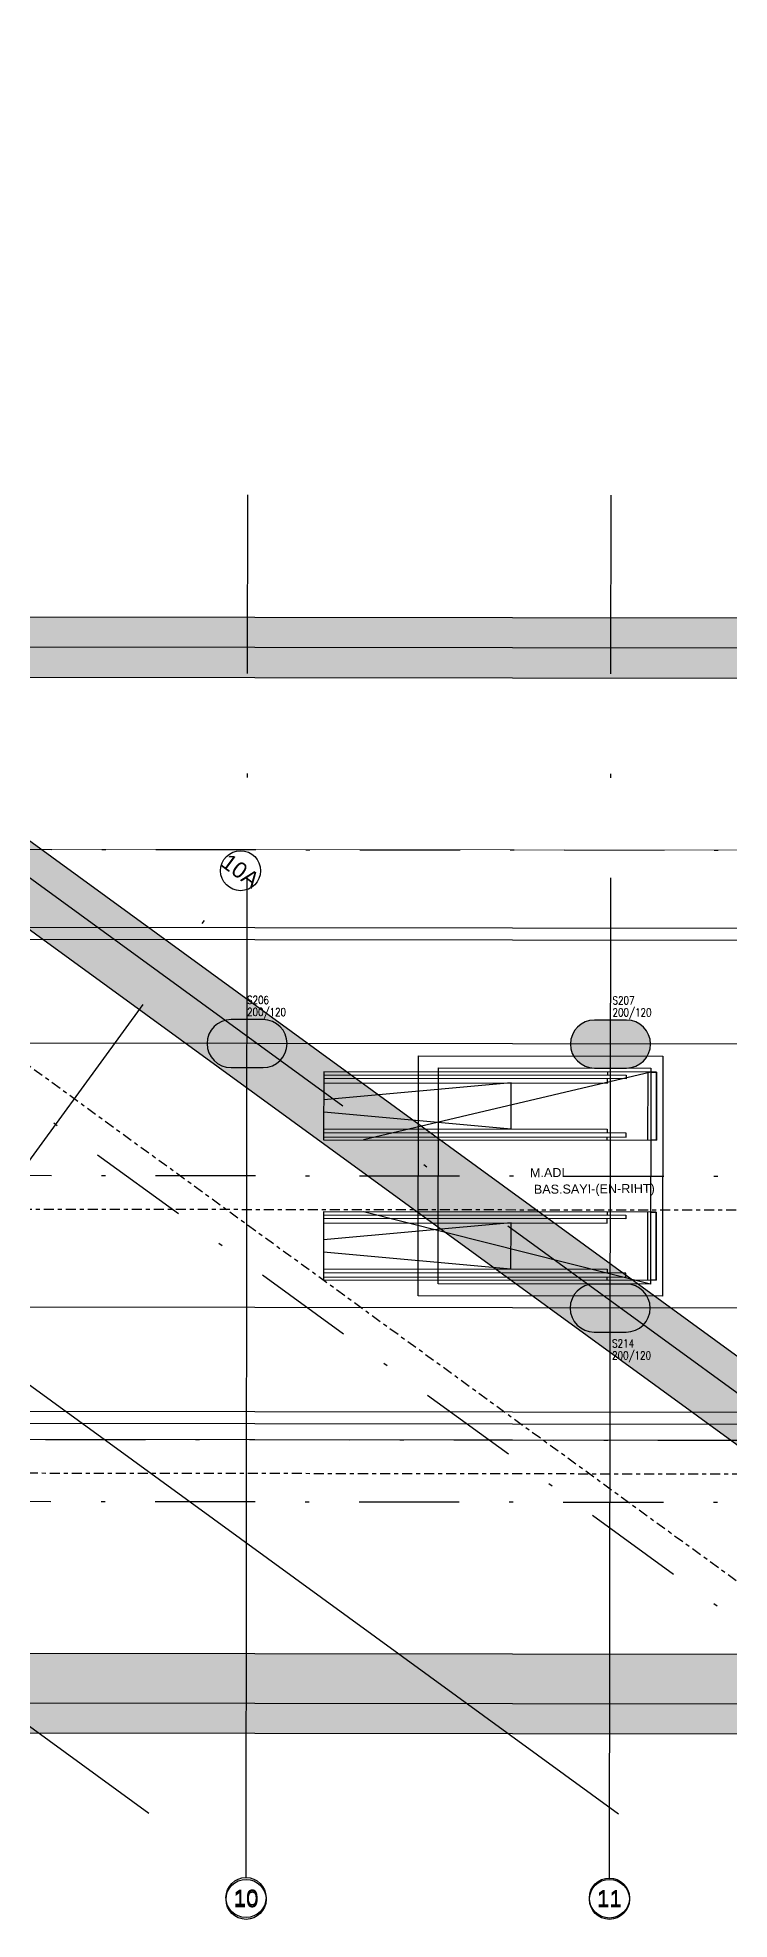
# Model space of a CAD drawing. Header units: millimetres. Extents: x 400382 to 401267, y 4543945 to 4544126.
# Drawn here: x 400775.31 to 400792.59, y 4544003.22 to 4544050.26 of the extents above; entities that cross this region are included whole.
import ezdxf
from ezdxf.enums import TextEntityAlignment as Align

# ---------------------------------------------------------------- set-up
doc = ezdxf.new("R2010")
doc.units = ezdxf.units.MM
for name, pattern in [('AKS', [3, 2.5, -0.25, 0, -0.25]), ('CENTER', [2, 1.25, -0.25, 0.25, -0.25]), ('DASHDOT2', [0.5, 0.25, -0.125, 0, -0.125]), ('HIDDEN', [0.375, 0.25, -0.125])]:
    doc.linetypes.add(name, pattern=pattern)
doc.layers.add('A-DETL', color=90, linetype='Continuous', lineweight=15)
for name, color, linetype in [('aks prota', 2, 'AKS'), ('caks prota', 4, 'Continuous'), ('kiriş prota', 6, 'Continuous'), ('kolon prota', 1, 'Continuous'), ('kolon tarama prota', 252, 'Continuous'), ('lkolon prota', 4, 'Continuous'), ('merdiven prota', 2, 'Continuous'), ('perde prota', 1, 'Continuous'), ('PRT-AL-TUNEL_EKSENI', 14, 'DASHDOT2'), ('skesit prota', 7, 'Continuous'), ('st_s_ölçü', 4, 'Continuous'), ('taks prota', 7, 'Continuous'), ('temel prota', 6, 'Continuous'), ('tkolon prota', 6, 'Continuous')]:
    doc.layers.add(name, color=color, linetype=linetype)
doc.styles.add('PRT-MI-a_Arial', font='Arial.ttf', dxfattribs={"height": 30})
doc.styles.add('TAKS', font='Arial Unicode.ttf')
doc.styles.add('tkolon', font='romanstw.shx')

msp = doc.modelspace()

# ---------------------------------------------------------------- hatches: boundary and pattern name
at = {"layer": 'kolon tarama prota'}
h = msp.add_hatch(color=256, dxfattribs=at)
h.dxf.hatch_style = 1
h.paths.add_polyline_path([(400803.72632, 4544009.33707), (400715.93468, 4544073.28909), (400690.79298, 4544038.77523), (400692.00541, 4544037.89203), (400705.8401, 4544027.81608), (400705.82967, 4544017.50939), (400720.00495, 4544017.49169), (400733.14296, 4544007.9252), (400805.78903, 4544007.83448)])
h.paths.add_polyline_path([(400733.45489, 4544009.92483), (400720.72959, 4544019.1908), (400707.52936, 4544019.20728), (400707.54135, 4544028.80376), (400693.46935, 4544039.05249), (400716.49142, 4544070.65657), (400799.97638, 4544009.84175)], flags=16)
h.paths.add_polyline_path([(400750.0006, 4544017.95423), (400750.00216, 4544019.20424), (400747.90215, 4544019.20686), (400747.90058, 4544017.95685), (400746.43136, 4544017.95869), (400746.4411, 4544025.75874), (400750.64986, 4544025.75349), (400750.6483, 4544024.50348), (400752.74831, 4544024.50085), (400752.74935, 4544025.75086), (400762.30539, 4544025.73893), (400762.30436, 4544024.48873), (400764.03966, 4544024.48656), (400764.03148, 4544017.93671), (400761.73966, 4544017.93957), (400761.74122, 4544019.18958), (400759.64121, 4544019.1922), (400759.63964, 4544017.94219)], flags=0)
h.paths.add_polyline_path([(400750.30098, 4544018.25386), (400750.30254, 4544019.50387), (400747.60252, 4544019.50724), (400747.60096, 4544018.25723), (400746.73174, 4544018.25832), (400746.74073, 4544025.45836), (400750.34948, 4544025.45386), (400750.34792, 4544024.20385), (400753.04794, 4544024.20048), (400753.0495, 4544025.45049), (400762.00554, 4544025.4393), (400762.00398, 4544024.1891), (400763.73928, 4544024.18693), (400763.73185, 4544018.23709), (400762.04004, 4544018.2392), (400762.0416, 4544019.48921), (400759.34158, 4544019.49258), (400759.34002, 4544018.24257)], flags=0)
h.paths.add_polyline_path([(400728.48066, 4544057.22162), (400728.23818, 4544057.39825), (400729.41578, 4544059.01483), (400729.65826, 4544058.83819)], flags=0)
h = msp.add_hatch(color=256, dxfattribs=at)
h.dxf.hatch_style = 1
h.paths.add_polyline_path([(400769.48527, 4544034.28003), (400815.91744, 4544034.22205), (400815.88634, 4544009.32188), (400803.72632, 4544009.33707), (400805.78903, 4544007.83448), (400817.08448, 4544007.82037), (400817.08766, 4544010.37039), (400817.48766, 4544010.36989), (400817.48816, 4544010.76989), (400817.08816, 4544010.77039), (400817.09528, 4544016.47043), (400817.49528, 4544016.46993), (400817.49578, 4544016.86993), (400817.09578, 4544016.87043), (400817.10802, 4544026.6705), (400817.50802, 4544026.67), (400817.50852, 4544027.07), (400817.10852, 4544027.0705), (400817.11563, 4544032.77054), (400817.51564, 4544032.77004), (400817.51614, 4544033.17004), (400817.11613, 4544033.17054), (400817.11932, 4544035.72056), (400767.42256, 4544035.78262)])
h = msp.add_hatch(color=256, dxfattribs=at)
h.dxf.hatch_style = 1
edge = h.paths.add_edge_path()
edge.add_arc((400780.14077, 4544025.11665), 0.6, 89.928447, 269.928447)
edge.add_line((400780.14002, 4544024.51665), (400780.94003, 4544024.51565))
edge.add_arc((400780.94077, 4544025.11565), 0.6, 269.928447, 449.928447)
edge.add_line((400780.94152, 4544025.71566), (400780.14152, 4544025.71666))
h = msp.add_hatch(color=256, dxfattribs=at)
h.dxf.hatch_style = 1
edge = h.paths.add_edge_path()
edge.add_arc((400789.22082, 4544025.10531), 0.6, 89.928447, 269.928447)
edge.add_line((400789.22007, 4544024.50531), (400790.02008, 4544024.50431))
edge.add_arc((400790.02083, 4544025.10431), 0.6, 269.928447, 449.928447)
edge.add_line((400790.02158, 4544025.70432), (400789.22157, 4544025.70532))
h = msp.add_hatch(color=256, dxfattribs=at)
h.dxf.hatch_style = 1
edge = h.paths.add_edge_path()
edge.add_arc((400789.21258, 4544018.50527), 0.6, 89.928447, 269.928447)
edge.add_line((400789.21183, 4544017.90526), (400790.01184, 4544017.90426))
edge.add_arc((400790.01259, 4544018.50427), 0.6, 269.928447, 449.928447)
edge.add_line((400790.01334, 4544019.10427), (400789.21333, 4544019.10527))

# ---------------------------------------------------------------- linework, layer by layer
at = {"color": 253}
for points in [[(400782.45592, 4544024.41375), (400782.4538, 4544022.71374)], [(400782.45155, 4544020.91373), (400782.44942, 4544019.21372)]]:
    msp.add_lwpolyline(points, dxfattribs=at)
at = {"layer": 'A-DETL', "color": 1, "lineweight": 5}
msp.add_line((400664.53233, 4544030.11107), (400820.25627, 4544029.91659), dxfattribs=at)
at = {"layer": 'aks prota', "ltscale": 10}
for p, q in [((400807.26333, 4544005.83262), (400712.74796, 4544074.68256)), ((400789.82487, 4544005.8544), (400706.71276, 4544066.39761)), ((400778.08581, 4544005.86906), (400702.65004, 4544060.82042)), ((400780.51474, 4544004.26801), (400780.55791, 4544038.83746)), ((400789.59479, 4544004.25667), (400789.63796, 4544038.82612)), ((400824.16231, 4544034.96176), (400660.96834, 4544035.16556)), ((400763.22623, 4544005.88761), (400780.08603, 4544029.03229)), ((400824.14995, 4544025.06169), (400660.95598, 4544025.26549)), ((400824.14171, 4544018.46165), (400660.94774, 4544018.66545)), ((400824.12934, 4544008.56158), (400660.93537, 4544008.76538))]:
    msp.add_line(p, q, dxfattribs=at)
at = {"layer": 'caks prota', "ltscale": 0.05}
for centre in [(400780.37811, 4544029.43812), (400780.51411, 4544003.76801), (400780.51573, 4544003.72309), (400789.59417, 4544003.75667), (400789.59497, 4544003.72309)]:
    msp.add_circle(centre, 0.5, dxfattribs=at)
at = {"layer": 'kiriş prota'}
msp.add_line((400665.99264, 4544015.35912), (400817.49366, 4544015.16992), dxfattribs=at)
at = {"layer": 'kolon prota', "color": 1}
for p, q in [((400780.94152, 4544025.71566), (400780.14152, 4544025.71666)), ((400790.02158, 4544025.70432), (400789.22157, 4544025.70532)), ((400780.14002, 4544024.51665), (400780.94003, 4544024.51565)), ((400789.22007, 4544024.50531), (400790.02008, 4544024.50431)), ((400790.01334, 4544019.10427), (400789.21333, 4544019.10527)), ((400789.21183, 4544017.90526), (400790.01184, 4544017.90426))]:
    msp.add_line(p, q, dxfattribs=at)
for centre, start, end in [((400780.14077, 4544025.11665), 89.928447, 269.928447), ((400780.94077, 4544025.11565), 269.928447, 89.928447), ((400789.22082, 4544025.10531), 89.928447, 269.928447), ((400790.02083, 4544025.10431), 269.928447, 89.928447), ((400789.21258, 4544018.50527), 89.928447, 269.928447), ((400790.01259, 4544018.50427), 269.928447, 89.928447)]:
    msp.add_arc(centre, 0.6, start, end, dxfattribs=at)
at = {"layer": 'merdiven prota', "linetype": 'HIDDEN', "ltscale": 10}
for p, q in [((400790.62497, 4544024.40355), (400790.76991, 4544024.40337)), ((400790.76991, 4544024.40337), (400790.76784, 4544022.70367)), ((400790.76784, 4544022.70367), (400790.62284, 4544022.70354)), ((400790.6206, 4544020.90353), (400790.7656, 4544020.90335)), ((400790.7656, 4544020.90335), (400790.76353, 4544019.20333)), ((400790.76353, 4544019.20333), (400790.61847, 4544019.20352))]:
    msp.add_line(p, q, dxfattribs=at)
at = {"layer": 'perde prota'}
for p, q in [((400715.93468, 4544073.28909), (400805.78903, 4544007.83448)), ((400799.97638, 4544009.84175), (400716.49142, 4544070.65657)), ((400817.11932, 4544035.72056), (400767.42256, 4544035.78262)), ((400769.48527, 4544034.28003), (400815.91744, 4544034.22205)), ((400733.45489, 4544009.92483), (400799.97638, 4544009.84175)), ((400805.78903, 4544007.83448), (400733.14296, 4544007.9252))]:
    msp.add_line(p, q, dxfattribs=at)
at = {"layer": 'PRT-AL-TUNEL_EKSENI', "ltscale": 10}
for p, q in [((400799.43729, 4544005.84239), (400710.03948, 4544070.96443)), ((400660.96204, 4544030.11553), (400824.15601, 4544029.91172)), ((400660.95186, 4544021.96547), (400824.14583, 4544021.76167)), ((400658.20408, 4544015.36885), (400821.39805, 4544015.16505)), ((400660.94168, 4544013.81542), (400824.13565, 4544013.61161))]:
    msp.add_line(p, q, dxfattribs=at)
at = {"layer": 'skesit prota', "linetype": 'CENTER', "ltscale": 0.2}
for p, q in [((400708.9818, 4544072.72414), (400804.92401, 4544002.83481)), ((400657.75932, 4544021.1263), (400820.32565, 4544020.92328)), ((400722.26236, 4544014.44816), (400801.22832, 4544014.34954))]:
    msp.add_line(p, q, dxfattribs=at)
at = {"layer": 'st_s_ölçü', "color": 252, "ltscale": 0.1}
for p, q in [((400790.55784, 4544022.70362), (400790.55997, 4544024.40363)), ((400790.55347, 4544019.2036), (400790.55559, 4544020.90361))]:
    msp.add_line(p, q, dxfattribs=at)
for points in [[(400782.4538, 4544022.71374), (400790.76784, 4544022.70336), (400790.76997, 4544024.40337), (400782.45592, 4544024.41375)], [(400782.45557, 4544024.13875), (400789.54262, 4544024.1299), (400789.54274, 4544024.2324)], [(400782.45582, 4544024.33875), (400790.01287, 4544024.32932), (400790.01275, 4544024.23182), (400782.4557, 4544024.24125)], [(400789.54296, 4544024.4049), (400789.54287, 4544024.3299)], [(400782.45467, 4544023.41375), (400787.13916, 4544022.98289), (400787.1406, 4544024.1329), (400782.45504, 4544023.71375)], [(400782.45389, 4544022.78874), (400790.01093, 4544022.77931), (400790.01105, 4544022.87681), (400782.45401, 4544022.88624)], [(400782.45414, 4544022.98874), (400789.54118, 4544022.97989), (400789.54105, 4544022.87739)], [(400789.54084, 4544022.70489), (400789.54093, 4544022.77989)], [(400782.44942, 4544019.21372), (400790.76347, 4544019.20334), (400790.7656, 4544020.90335), (400782.45155, 4544020.91373)], [(400782.4503, 4544019.91372), (400787.13479, 4544019.48287), (400787.13623, 4544020.63288), (400782.45067, 4544020.21373)], [(400782.4512, 4544020.63873), (400789.53824, 4544020.62988), (400789.53837, 4544020.73238)], [(400782.45145, 4544020.83873), (400790.0085, 4544020.82929), (400790.00838, 4544020.73179), (400782.45133, 4544020.74123)], [(400789.53859, 4544020.90488), (400789.53849, 4544020.82988)], [(400782.44952, 4544019.28872), (400790.00656, 4544019.27928), (400790.00668, 4544019.37678), (400782.44964, 4544019.38622)], [(400782.44977, 4544019.48872), (400789.53681, 4544019.47987), (400789.53668, 4544019.37737)], [(400789.53646, 4544019.20487), (400789.53656, 4544019.27987)]]:
    msp.add_lwpolyline(points, dxfattribs=at)
at = {"layer": 'temel prota', "color": 5}
for p, q in [((400666.00862, 4544028.15921), (400817.40964, 4544027.97013)), ((400666.00825, 4544027.85921), (400817.40927, 4544027.67013)), ((400784.81793, 4544018.81076), (400784.82543, 4544024.8108)), ((400784.82543, 4544024.8108), (400790.92547, 4544024.80318)), ((400790.92547, 4544024.80318), (400790.91797, 4544018.80314)), ((400785.31831, 4544019.11014), (400785.32506, 4544024.51017)), ((400785.32506, 4544024.51017), (400790.62509, 4544024.50355)), ((400790.62509, 4544024.50355), (400790.61835, 4544019.10352)), ((400790.61835, 4544019.10352), (400785.31831, 4544019.11014)), ((400790.91797, 4544018.80314), (400784.81793, 4544018.81076)), ((400665.99351, 4544016.05913), (400817.49453, 4544015.86993)), ((400665.99314, 4544015.75912), (400817.49416, 4544015.56992))]:
    msp.add_line(p, q, dxfattribs=at)
at = {"layer": 'temel prota', "color": 4}
for p, q in [((400790.62497, 4544024.40355), (400783.4538, 4544022.71249)), ((400790.61835, 4544019.10352), (400783.45155, 4544020.91248))]:
    msp.add_line(p, q, dxfattribs=at)

# ---------------------------------------------------------------- texts
at = {"color": 0, "style": 'PRT-MI-a_Arial'}
msp.add_attdef('M.ADI', text='M01', height=0.225002, rotation=0.47741, dxfattribs=at).set_placement((400788.04728, 4544021.71109), align=Align.BOTTOM_CENTER)
msp.add_attdef('BAS.SAYI-(EN-RIHT)', text='10(10x10)', height=0.225002, rotation=0.47741, dxfattribs=at).set_placement((400789.21584, 4544021.59842), align=Align.TOP_CENTER)
at = {"layer": 'lkolon prota', "style": 'tkolon', "width": 0.8}
for p in [(400780.54024, 4544025.80676), (400789.67176, 4544025.79757), (400789.66105, 4544017.22109)]:
    msp.add_text('200/120', height=0.200002, rotation=359.928447, dxfattribs=at).set_placement(p)
at = {"layer": 'taks prota', "style": 'TAKS'}
for s, rotation, p in [('10A', 323.433614, (400780.37811, 4544029.43812)), ('10', 359.928447, (400780.51411, 4544003.76801)), ('11', 359.928447, (400789.59417, 4544003.75667))]:
    msp.add_text(s, height=0.400003, rotation=rotation, dxfattribs=at).set_placement(p, align=Align.MIDDLE_CENTER)
for s, p in [('10', (400780.51573, 4544003.72309)), ('11', (400789.59497, 4544003.72309))]:
    msp.add_text(s, height=0.4, dxfattribs=at).set_placement(p, align=Align.MIDDLE_CENTER)
at = {"layer": 'tkolon prota', "style": 'tkolon', "width": 0.8}
for s, p in [('S206', (400780.54061, 4544026.10677)), ('S207', (400789.67214, 4544026.09757)), ('S214', (400789.66143, 4544017.5211))]:
    msp.add_text(s, height=0.200002, rotation=359.928447, dxfattribs=at).set_placement(p)

doc.saveas('drawing.dxf')
